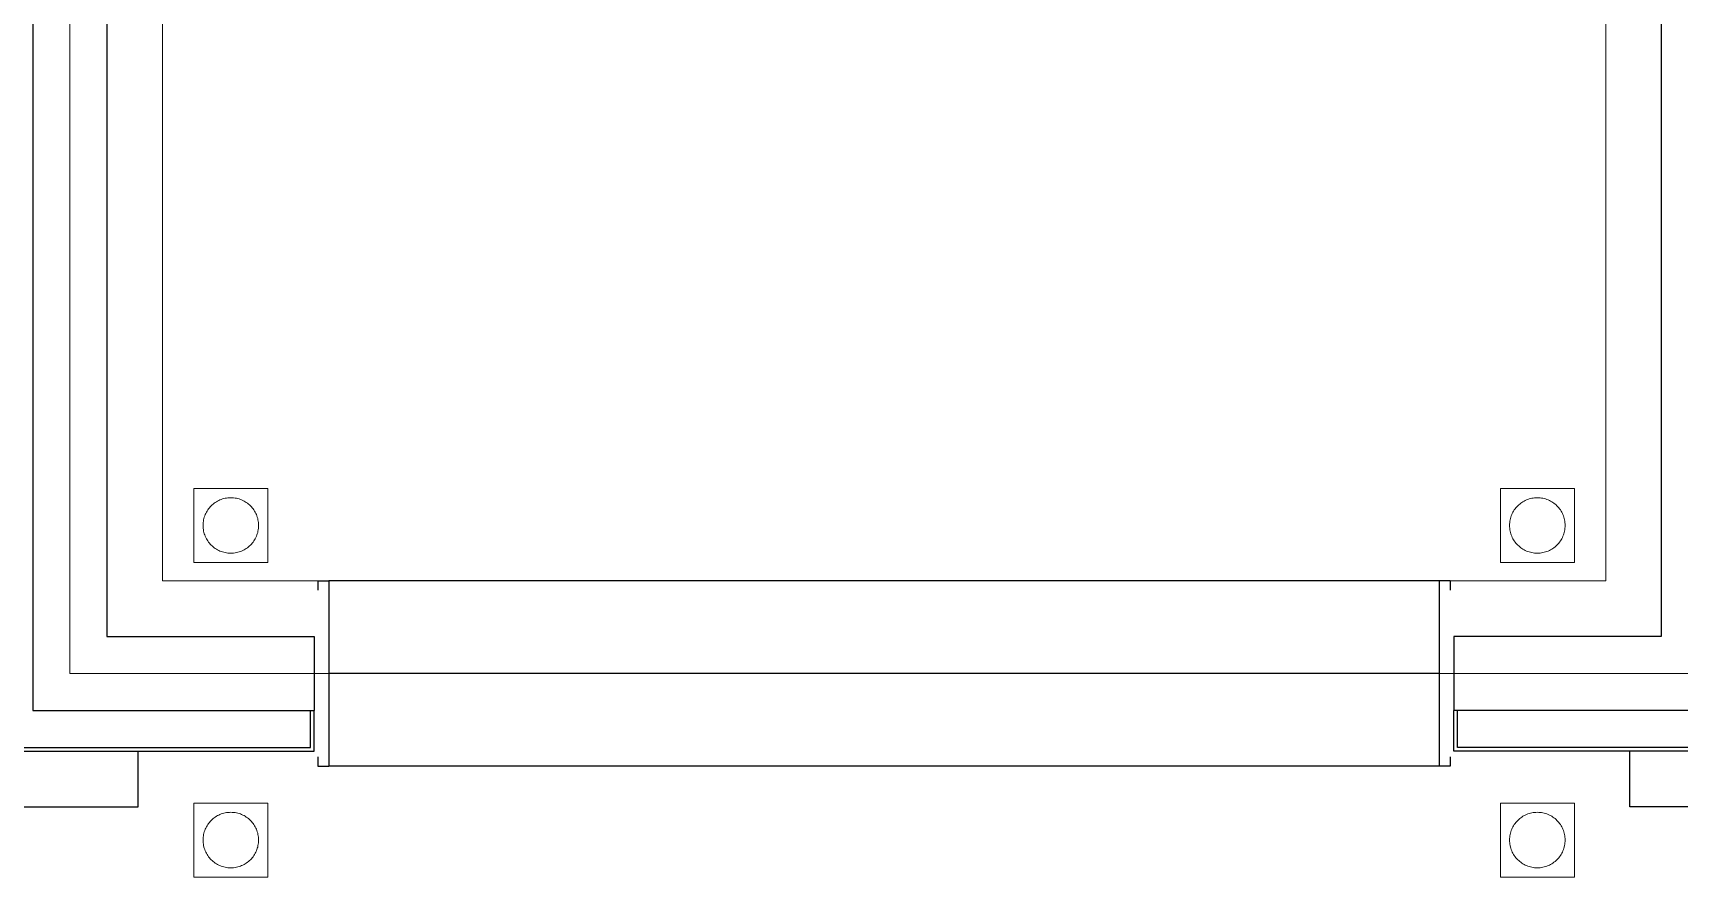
# Model space of a CAD drawing. Header units: millimetres. Extents: x 8456 to 190005487, y 619 to 455456909.
# Drawn here: x 210909 to 211594, y 156105 to 156457 of the extents above; entities that cross this region are included whole.
import ezdxf

# ---------------------------------------------------------------- set-up
doc = ezdxf.new("R2010")
doc.units = ezdxf.units.MM
doc.header["$LTSCALE"] = 400
doc.header["$MEASUREMENT"] = 0
for name, pattern in [('XR-평면도$0$CEN', [62, 60, -1, 0, -1]), ('XR-평면도$0$DIVIDE', [1.25, 0.5, -0.25, 0, -0.25, 0, -0.25]), ('XR-평면도$0$HA01', [1.5, 0.75, -0.75]), ('XR-평면도$0$HID', [2, 1.1, -0.9])]:
    doc.linetypes.add(name, pattern=pattern)
doc.layers.get('0').update_dxf_attribs({"linetype": 'CONTINUOUS'})
for name, color, linetype, lineweight in [('XR-평면도$0$A-CNTL', 1, 'XR-평면도$0$CEN', 15), ('XR-평면도$0$A-DWXM-DOOR', 4, 'CONTINUOUS', 25), ('XR-평면도$0$A-FFXM-FURN1', 8, 'XR-평면도$0$HID', 18), ('XR-평면도$0$A-WAXM-BLOC', 3, 'CONTINUOUS', 25), ('XR-평면도$0$A-XXXX-INSL2', 8, 'CONTINUOUS', 18)]:
    doc.layers.add(name, color=color, linetype=linetype, lineweight=lineweight)
for name, color, linetype in [('석고보드', 4, 'CONTINUOUS'), ('저온단열', 160, 'CONTINUOUS'), ('충돌방지대', 6, 'CONTINUOUS')]:
    doc.layers.add(name, color=color, linetype=linetype)

# ---------------------------------------------------------------- blocks, each defined once
blk = doc.blocks.new('A$C2DB436D3')
at = {"layer": 'XR-평면도$0$A-CNTL', "color": 8}
for p, q in [((27635.54, 18577.55, 2515.73), (27635.54, 17785.55, 2515.73)), ((27635.54, 17785.55, 2515.73), (28603.54, 17785.55, 2515.73))]:
    blk.add_line(p, q, dxfattribs=at)
at = {"layer": 'XR-평면도$0$A-DWXM-DOOR', "color": 8}
for p, q in [((27782.94, 17840.55, 2515.73), (27782.94, 17835.05, 2515.73)), ((27782.94, 17840.55, 2515.73), (27789.54, 17840.55, 2515.73)), ((27789.54, 17840.55, 2515.73), (27789.54, 17730.55, 2515.73)), ((28449.54, 17840.55, 2515.73), (28449.54, 17730.55, 2515.73)), ((28456.14, 17840.55, 2515.73), (28449.54, 17840.55, 2515.73)), ((28456.14, 17840.55, 2515.73), (28456.14, 17835.05, 2515.73)), ((27782.94, 17736.05, 2515.73), (27782.94, 17730.55, 2515.73)), ((28456.14, 17736.05, 2515.73), (28456.14, 17730.55, 2515.73)), ((27782.94, 17730.55, 2515.73), (27789.54, 17730.55, 2515.73)), ((28456.14, 17730.55, 2515.73), (28449.54, 17730.55, 2515.73))]:
    blk.add_line(p, q, dxfattribs=at)
at = {"layer": 'XR-평면도$0$A-DWXM-DOOR', "color": 8, "linetype": 'XR-평면도$0$HA01', "ltscale": 20}
for p, q in [((28449.54, 17840.55, 2515.73), (27789.54, 17840.55, 2515.73)), ((28449.54, 17730.55, 2515.73), (27789.54, 17730.55, 2515.73))]:
    blk.add_line(p, q, dxfattribs=at)
at = {"layer": 'XR-평면도$0$A-DWXM-DOOR', "color": 8, "linetype": 'XR-평면도$0$DIVIDE', "ltscale": 50}
blk.add_line((28449.54, 17785.55, 2515.73), (27789.54, 17785.55, 2515.73), dxfattribs=at)
at = {"layer": 'XR-평면도$0$A-FFXM-FURN1', "color": 8}
for p, q in [((27753.17, 17895.55, 2515.73), (27709.17, 17895.55, 2515.73)), ((27709.17, 17895.55, 2515.73), (27709.17, 17851.55, 2515.73)), ((27753.17, 17851.55, 2515.73), (27753.17, 17895.55, 2515.73)), ((28485.91, 17851.55, 2515.73), (28485.91, 17895.55, 2515.73)), ((28485.91, 17895.55, 2515.73), (28529.91, 17895.55, 2515.73)), ((28529.91, 17895.55, 2515.73), (28529.91, 17851.55, 2515.73)), ((27709.17, 17851.55, 2515.73), (27753.17, 17851.55, 2515.73)), ((28529.91, 17851.55, 2515.73), (28485.91, 17851.55, 2515.73)), ((27709.17, 17664.55, 2515.73), (27709.17, 17708.55, 2515.73)), ((27709.17, 17708.55, 2515.73), (27753.17, 17708.55, 2515.73)), ((27753.17, 17708.55, 2515.73), (27753.17, 17664.55, 2515.73)), ((28485.91, 17708.55, 2515.73), (28485.91, 17664.55, 2515.73)), ((28529.91, 17708.55, 2515.73), (28485.91, 17708.55, 2515.73)), ((28529.91, 17664.55, 2515.73), (28529.91, 17708.55, 2515.73)), ((27753.17, 17664.55, 2515.73), (27709.17, 17664.55, 2515.73)), ((28485.91, 17664.55, 2515.73), (28529.91, 17664.55, 2515.73))]:
    blk.add_line(p, q, dxfattribs=at)
for centre in [(27731.17, 17873.55, 2515.73), (28507.91, 17873.55, 2515.73), (27731.17, 17686.55, 2515.73), (28507.91, 17686.55, 2515.73)]:
    blk.add_circle(centre, 16.5, dxfattribs=at)
at = {"layer": 'XR-평면도$0$A-WAXM-BLOC', "color": 8}
for p, q in [((27613.54, 18599.55, 2515.73), (27613.54, 17763.55, 2515.73)), ((27657.54, 18555.55, 2515.73), (27657.54, 17807.55, 2515.73)), ((28581.54, 18555.55, 2515.73), (28581.54, 17807.55, 2515.73)), ((27657.54, 17807.55, 2515.73), (27780.74, 17807.55, 2515.73)), ((27780.74, 17807.55, 2515.73), (27780.74, 17763.55, 2515.73)), ((28458.34, 17807.55, 2515.73), (28458.34, 17763.55, 2515.73)), ((28581.54, 17807.55, 2515.73), (28458.34, 17807.55, 2515.73)), ((27613.54, 17763.55, 2515.73), (27780.74, 17763.55, 2515.73)), ((28625.54, 17763.55, 2515.73), (28458.34, 17763.55, 2515.73))]:
    blk.add_line(p, q, dxfattribs=at)
at = {"layer": 'XR-평면도$0$A-XXXX-INSL2', "color": 8}
for p, q in [((27690.54, 18522.55, 2515.73), (27690.54, 17840.55, 2515.73)), ((28548.54, 18522.55, 2515.73), (28548.54, 17840.55, 2515.73)), ((27690.54, 17840.55, 2515.73), (27782.94, 17840.55, 2515.73)), ((28548.54, 17840.55, 2515.73), (28456.14, 17840.55, 2515.73))]:
    blk.add_line(p, q, dxfattribs=at)
at = {"layer": '석고보드', "color": 8}
for p, q in [((27780.74, 17739.35, 2515.73), (27780.74, 17763.55, 2515.73)), ((28458.34, 17739.35, 2515.73), (28458.34, 17763.55, 2515.73)), ((27589.34, 17739.35, 2515.73), (27780.74, 17739.35, 2515.73)), ((28649.74, 17739.35, 2515.73), (28458.34, 17739.35, 2515.73))]:
    blk.add_line(p, q, dxfattribs=at)
at = {"layer": '저온단열', "color": 8}
for p, q in [((27778.54, 17741.55, 2515.73), (27778.54, 17763.55, 2515.73)), ((28460.54, 17741.55, 2515.73), (28460.54, 17763.55, 2515.73)), ((27591.54, 17741.55, 2515.73), (27778.54, 17741.55, 2515.73)), ((28647.54, 17741.55, 2515.73), (28460.54, 17741.55, 2515.73))]:
    blk.add_line(p, q, dxfattribs=at)
at = {"layer": '충돌방지대', "color": 8}
for p, q in [((27676.17, 17706.35, 2515.73), (27676.17, 17739.35, 2515.73)), ((28562.91, 17706.35, 2515.73), (28562.91, 17739.35, 2515.73)), ((27556.34, 17706.35, 2515.73), (27676.17, 17706.35, 2515.73)), ((28682.74, 17706.35, 2515.73), (28562.91, 17706.35, 2515.73))]:
    blk.add_line(p, q, dxfattribs=at)

msp = doc.modelspace()

# ---------------------------------------------------------------- block references
at = {"xscale": 0.7, "yscale": 0.7, "zscale": 0.7}
msp.add_blockref('A$C2DB436D3', (191579.09, 143740.16, -160.09), dxfattribs=at)

doc.saveas('drawing.dxf')
